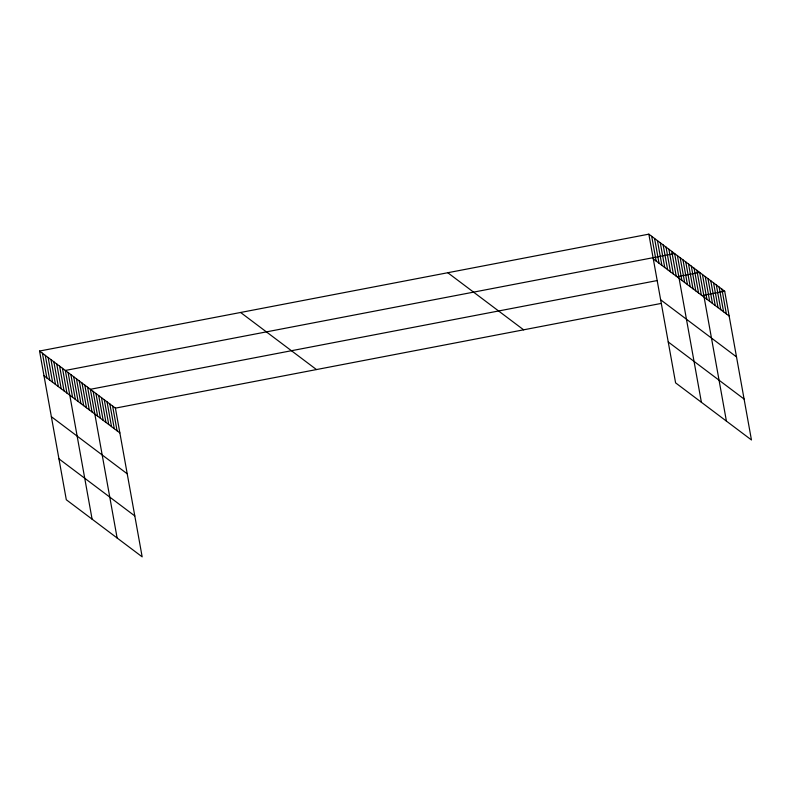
<?xml version="1.0" encoding="UTF-8"?>
<svg xmlns="http://www.w3.org/2000/svg" width="791" height="791" viewBox="0 0 791 791"><rect width="100%" height="100%" fill="white"/><g stroke="black" fill="none" stroke-linecap="round" stroke-linejoin="round"><path stroke-width="1.19" d="M39.55 351.046L115.407 408.136L142.162 556.844L66.306 499.754L39.55 351.046L648.838 234.156L724.694 291.246L751.45 439.954L675.593 382.864L648.838 234.156M657.331 280.528L90.372 389.301L117.127 537.999M677.323 276.692L699.659 272.411L726.415 421.109M115.407 408.136L661.197 303.428M702.349 295.537L724.694 291.246M653.297 258.904L729.144 316.005M660.653 299.809L736.51 356.909M668.237 341.959L744.094 399.05M447.775 272.727L523.632 329.827M240.612 312.475L316.469 369.565M43.999 375.794L119.856 432.895M51.366 416.699L127.213 473.799M58.949 458.849L134.796 515.94M721.916 289.16L726.365 313.908M719.128 287.064L723.587 311.812M716.349 284.968L720.799 309.716M713.571 282.881L718.02 307.63M710.783 280.785L715.242 305.534M708.004 278.689L712.464 303.437M705.226 276.593L709.675 301.351M702.448 274.507L706.897 299.255M696.881 270.314L701.33 295.063M694.102 268.218L698.552 292.977M691.314 266.132L695.773 290.88M688.536 264.036L692.995 288.784M685.757 261.94L690.207 286.698M682.979 259.853L687.428 284.602M680.191 257.757L684.65 282.506M677.412 255.661L681.862 280.41M701.39 402.273L674.634 253.565L65.337 370.455L92.092 519.163M671.767 251.409L676.216 276.168M668.899 249.254L673.349 274.002M666.032 247.099L670.491 271.847M663.165 244.943L667.624 269.691M660.307 242.788L664.756 267.536M657.44 240.632L661.889 265.38M654.572 238.477L659.022 263.225M651.705 236.311L656.154 261.07M112.619 406.05L117.078 430.798M109.84 403.954L114.299 428.702M107.062 401.858L111.511 426.606M104.283 399.762L108.733 424.52M101.495 397.675L105.954 422.424M98.717 395.579L103.166 420.328M95.938 393.483L100.388 418.241M93.15 391.397L97.609 416.145M87.593 387.204L92.043 411.953M84.805 385.108L89.264 409.867M82.027 383.022L86.486 407.77M79.248 380.926L83.698 405.674M76.47 378.83L80.919 403.588M73.682 376.743L78.141 401.492M70.903 374.647L75.353 399.396M68.125 372.551L72.574 397.3M62.479 368.299L66.928 393.058M59.612 366.144L64.061 390.892M56.744 363.989L61.194 388.737M53.877 361.833L58.336 386.581M51.01 359.678L55.469 384.426M48.142 357.522L52.602 382.271M45.285 355.357L49.734 380.115M42.417 353.201L46.867 377.96"/></g></svg>
